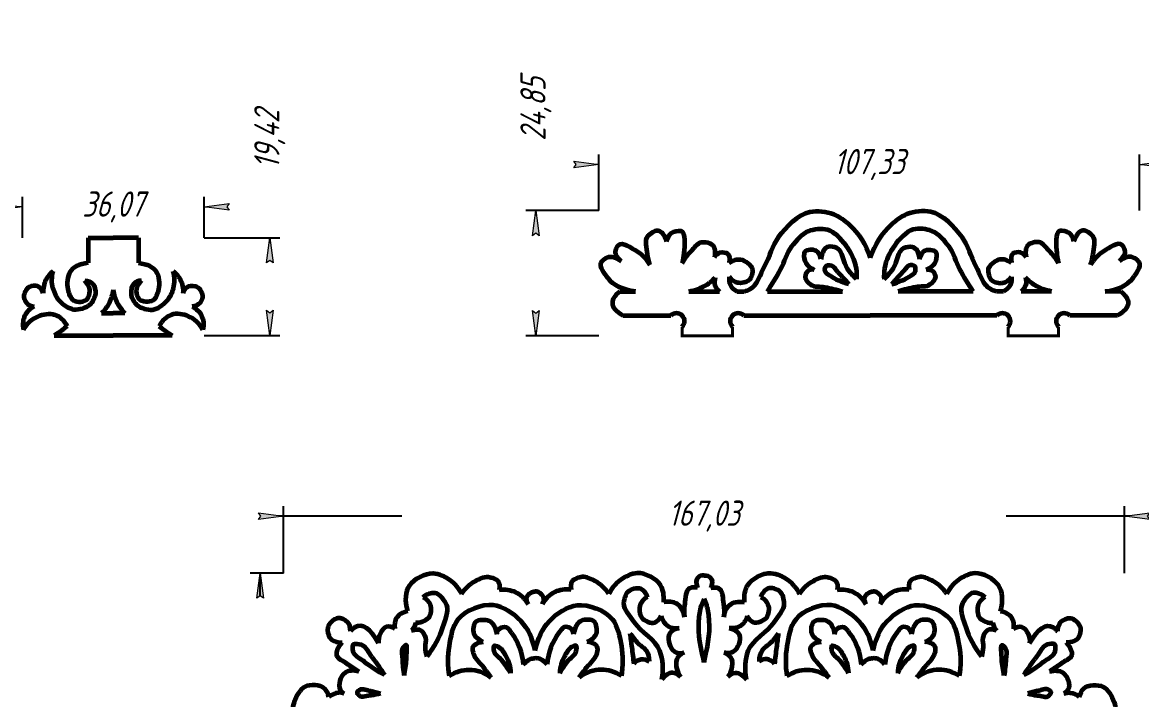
# Model space of a CAD drawing. Header units: millimetres. Extents: x -446 to 69, y -171 to 180.
# Drawn here: x -153.7 to 68.6, y 32.3 to 166.8 of the extents above; entities that cross this region are included whole.
import ezdxf

# ---------------------------------------------------------------- set-up
doc = ezdxf.new("R2010")
doc.units = ezdxf.units.MM
for name, pattern in [('K5LT32775', [0]), ('K5LT32776', [0]), ('K5LT_THIN', [0])]:
    doc.linetypes.add(name, pattern=pattern)
doc.styles.add('KDIMTEXTSTYLE', font='GOST_AU.SHX', dxfattribs={"width": 0.96, "oblique": 15, "height": 5})
doc.dimstyles.new('KDIMSTYLE (1.00)', dxfattribs={"dimtxt": 5, "dimasz": 1, "dimexe": 2, "dimexo": 0, "dimgap": 1, "dimtad": 1, "dimtxsty": 'KDIMTEXTSTYLE', "dimsah": 1, "dimcen": 0, "dimdle": 1, "dimadec": 0, "dimazin": 0, "dimtfac": 0.667, "dimtmove": 0, "dimatfit": 3, "dimfxl": 1, "dimtvp": 1, "dimtolj": 1, "dimtzin": 0, "dimarcsym": 0})

# ---------------------------------------------------------------- blocks, each defined once
blk = doc.blocks.new('KDIMARROW_01')
blk.add_hatch(color=0).paths.add_polyline_path([(0, 0), (-5, 0.66), (-4.5, 0), (-5, -0.66)])
at = {"color": 0, "linetype": 'K5LT_THIN', "lineweight": 18}
for p, q in [((-4.5, 0), (-5, 0.66)), ((-5, 0.66), (0, 0)), ((0, 0), (-5, -0.66)), ((-5, -0.66), (-4.5, 0)), ((0, 0), (-1, 0))]:
    blk.add_line(p, q, dxfattribs=at)

msp = doc.modelspace()

# ---------------------------------------------------------------- linework, layer by layer
at = {"color": 30, "linetype": 'K5LT32776', "lineweight": 60, "true_color": 0xff8000}
for p, q in [((-140.669, 124.007), (-135.669, 124.007)), ((-140.669, 124.007), (-140.669, 119.007)), ((-130.669, 124.007), (-135.669, 124.007)), ((-130.669, 124.007), (-130.669, 119.007)), ((-35.043, 113.348), (-31.958, 113.348)), ((-21.331, 113.348), (-15.278, 113.348)), ((-11.762, 113.348), (-10.384, 113.348)), ((-5.738, 113.348), (9.135, 113.348)), ((35.102, 113.348), (20.228, 113.348)), ((41.125, 113.348), (39.747, 113.348)), ((50.694, 113.348), (44.642, 113.348)), ((64.406, 113.348), (61.321, 113.348)), ((-137.971, 109.006), (-135.669, 109.006)), ((-133.367, 109.006), (-135.669, 109.006)), ((-34.377, 108.541), (-24.929, 108.541)), ((-10.439, 108.541), (14.682, 108.541)), ((39.803, 108.541), (14.682, 108.541)), ((63.741, 108.541), (54.293, 108.541)), ((-147.383, 104.589), (-135.669, 104.589)), ((-123.955, 104.589), (-135.669, 104.589))]:
    msp.add_line(p, q, dxfattribs=at)
at = {"color": 30, "linetype": 'K5LT32776', "true_color": 0xff8000, "const_width": 0.6}
for points in [[(-22.684, 106.296), (-22.684, 104.541), (-12.684, 104.541), (-12.684, 106.296)], [(52.048, 106.296), (52.048, 104.541), (42.048, 104.541), (42.048, 106.296)]]:
    msp.add_lwpolyline(points, dxfattribs=at)
at = {"color": 30, "linetype": 'K5LT32775', "lineweight": 60, "true_color": 0xff8000}
for centre, start, end in [((-23.807, 107.419), 315, 135), ((-11.562, 107.419), 45, 225), ((40.925, 107.419), 315, 135), ((53.17, 107.419), 45, 225)]:
    msp.add_arc(centre, 1.588, start, end, dxfattribs=at)
at = {"color": 30, "linetype": 'K5LT32776', "lineweight": 60, "true_color": 0xff8000}
for points, knots in [([(-10.384, 113.348), (-9.967, 113.447), (-9.555, 113.605), (-9.223, 113.754), (-7.679, 114.444), (-7.176, 116.801), (-6.284, 118.397), (-5.255, 120.237), (-4.782, 122.462), (-3.545, 124.109), (-1.981, 126.19), (0.258, 128.653), (2.702, 129.119), (4.145, 129.394), (5.99, 129.242), (7.412, 128.685), (8.554, 128.238), (9.626, 127.377), (10.551, 126.547), (12.43, 124.861), (13.8, 122.698), (14.682, 120.033)], [0, 0, 0, 0, 1, 1, 1, 2, 2, 2, 3, 3, 3, 4, 4, 4, 5, 5, 5, 6, 6, 6, 7, 7, 7, 7]), ([(39.747, 113.348), (39.33, 113.447), (38.919, 113.605), (38.587, 113.754), (37.042, 114.444), (36.54, 116.801), (35.647, 118.397), (34.618, 120.237), (34.145, 122.462), (32.908, 124.109), (31.344, 126.19), (29.106, 128.653), (26.662, 129.119), (25.218, 129.394), (23.374, 129.242), (21.952, 128.685), (20.81, 128.238), (19.737, 127.377), (18.812, 126.547), (16.934, 124.861), (15.564, 122.698), (14.682, 120.033)], [0, 0, 0, 0, 1, 1, 1, 2, 2, 2, 3, 3, 3, 4, 4, 4, 5, 5, 5, 6, 6, 6, 7, 7, 7, 7]), ([(-29.071, 118.59), (-29.299, 119.29), (-29.462, 120.003), (-29.559, 120.727), (-29.716, 121.899), (-30.162, 123.509), (-29.511, 124.334), (-29.103, 124.851), (-28.114, 125.495), (-27.539, 125.44), (-26.816, 125.371), (-26.223, 124.634), (-25.759, 123.228)], [0, 0, 0, 0, 1, 1, 1, 2, 2, 2, 3, 3, 3, 4, 4, 4, 4]), ([(-25.759, 123.228), (-25.601, 124.032), (-25.276, 124.61), (-24.784, 124.959), (-24.325, 125.286), (-23.422, 125.433), (-22.969, 125.344), (-21.878, 125.13), (-22.236, 122.364), (-22.344, 120.919), (-22.393, 120.26), (-22.509, 119.607), (-22.69, 118.96)], [0, 0, 0, 0, 1, 1, 1, 2, 2, 2, 3, 3, 3, 4, 4, 4, 4]), ([(-5.738, 113.348), (-4.8, 114.76), (-3.929, 116.209), (-3.124, 117.694), (-2.311, 119.195), (-1.91, 120.976), (-0.888, 122.308), (-0.001, 123.465), (1.095, 124.786), (2.398, 125.314), (3.505, 125.762), (5.044, 125.938), (6.166, 125.635), (7.6, 125.248), (8.872, 123.727), (9.814, 122.468), (10.79, 121.163), (11.611, 119.523), (11.858, 117.899), (11.963, 117.209), (11.99, 116.501), (11.938, 115.774)], [0, 0, 0, 0, 1, 1, 1, 2, 2, 2, 3, 3, 3, 4, 4, 4, 5, 5, 5, 6, 6, 6, 7, 7, 7, 7]), ([(35.102, 113.348), (34.164, 114.76), (33.293, 116.209), (32.488, 117.694), (31.674, 119.195), (31.273, 120.976), (30.252, 122.308), (29.365, 123.465), (28.268, 124.786), (26.965, 125.314), (25.859, 125.762), (24.32, 125.938), (23.197, 125.635), (21.763, 125.248), (20.491, 123.727), (19.55, 122.468), (18.574, 121.163), (17.753, 119.523), (17.505, 117.899), (17.4, 117.209), (17.374, 116.501), (17.425, 115.774)], [0, 0, 0, 0, 1, 1, 1, 2, 2, 2, 3, 3, 3, 4, 4, 4, 5, 5, 5, 6, 6, 6, 7, 7, 7, 7]), ([(55.123, 123.228), (54.965, 124.032), (54.64, 124.61), (54.148, 124.959), (53.688, 125.286), (52.786, 125.433), (52.333, 125.344), (51.242, 125.13), (51.599, 122.364), (51.708, 120.919), (51.757, 120.26), (51.872, 119.607), (52.053, 118.96)], [0, 0, 0, 0, 1, 1, 1, 2, 2, 2, 3, 3, 3, 4, 4, 4, 4]), ([(58.434, 118.59), (58.663, 119.29), (58.826, 120.003), (58.923, 120.727), (59.079, 121.899), (59.525, 123.509), (58.874, 124.334), (58.466, 124.851), (57.478, 125.495), (56.902, 125.44), (56.18, 125.371), (55.587, 124.634), (55.123, 123.228)], [0, 0, 0, 0, 1, 1, 1, 2, 2, 2, 3, 3, 3, 4, 4, 4, 4]), ([(-34.786, 119.343), (-35.679, 120.19), (-36.037, 120.815), (-35.883, 121.536), (-35.812, 121.868), (-35.561, 122.297), (-35.34, 122.525), (-34.584, 123.309), (-32.723, 121.94), (-31.669, 121.305), (-30.615, 120.671), (-29.771, 119.715), (-29.071, 118.59)], [0, 0, 0, 0, 1, 1, 1, 2, 2, 2, 3, 3, 3, 4, 4, 4, 4]), ([(-22.69, 118.96), (-22.177, 119.828), (-21.577, 120.624), (-20.89, 121.347), (-20.277, 121.992), (-19.628, 122.964), (-18.846, 123.111), (-18.172, 123.237), (-17.033, 122.988), (-16.601, 122.51), (-16.15, 122.01), (-16.043, 121.209), (-16.28, 120.105)], [0, 0, 0, 0, 1, 1, 1, 2, 2, 2, 3, 3, 3, 4, 4, 4, 4]), ([(11.938, 115.774), (11.28, 116.417), (10.686, 117.104), (10.156, 117.834), (9.25, 119.083), (9.318, 121.426), (7.999, 121.963), (7.527, 122.156), (6.803, 122.34), (6.352, 122.219), (5.567, 122.008), (5.08, 121.173), (4.89, 119.713)], [0, 0, 0, 0, 1, 1, 1, 2, 2, 2, 3, 3, 3, 4, 4, 4, 4]), ([(17.425, 115.774), (18.083, 116.417), (18.677, 117.104), (19.207, 117.834), (20.114, 119.083), (20.045, 121.426), (21.365, 121.963), (21.837, 122.156), (22.561, 122.34), (23.012, 122.219), (23.796, 122.008), (24.283, 121.173), (24.473, 119.713)], [0, 0, 0, 0, 1, 1, 1, 2, 2, 2, 3, 3, 3, 4, 4, 4, 4]), ([(52.053, 118.96), (51.54, 119.828), (50.94, 120.624), (50.253, 121.347), (49.641, 121.992), (48.992, 122.964), (48.209, 123.111), (47.536, 123.237), (46.397, 122.988), (45.964, 122.51), (45.513, 122.01), (45.406, 121.209), (45.644, 120.105)], [0, 0, 0, 0, 1, 1, 1, 2, 2, 2, 3, 3, 3, 4, 4, 4, 4]), ([(64.149, 119.343), (65.042, 120.19), (65.4, 120.815), (65.246, 121.536), (65.175, 121.868), (64.924, 122.297), (64.704, 122.525), (63.948, 123.309), (62.087, 121.94), (61.033, 121.305), (59.979, 120.671), (59.134, 119.715), (58.434, 118.59)], [0, 0, 0, 0, 1, 1, 1, 2, 2, 2, 3, 3, 3, 4, 4, 4, 4]), ([(-31.958, 113.348), (-34.444, 113.597), (-36.272, 114.48), (-37.441, 115.995), (-38.081, 116.825), (-39.199, 118.246), (-38.769, 119.054), (-38.557, 119.452), (-37.96, 119.928), (-37.499, 120.093), (-36.707, 120.376), (-35.803, 120.126), (-34.786, 119.343)], [0, 0, 0, 0, 1, 1, 1, 2, 2, 2, 3, 3, 3, 4, 4, 4, 4]), ([(-16.28, 120.105), (-15.96, 120.622), (-15.586, 120.942), (-15.158, 121.067), (-14.699, 121.2), (-13.904, 121.083), (-13.595, 120.786), (-13.248, 120.453), (-13.168, 119.865), (-13.354, 119.022)], [0, 0, 0, 0, 1, 1, 1, 2, 2, 2, 3, 3, 3, 3]), ([(4.89, 119.713), (4.729, 120.546), (4.419, 121.102), (3.963, 121.383), (3.412, 121.722), (1.997, 121.655), (1.666, 121.198), (1.406, 120.839), (1.503, 119.913), (1.689, 119.389), (1.954, 118.642), (2.581, 118.054), (3.568, 117.626)], [0, 0, 0, 0, 1, 1, 1, 2, 2, 2, 3, 3, 3, 4, 4, 4, 4]), ([(24.473, 119.713), (24.635, 120.546), (24.944, 121.102), (25.401, 121.383), (25.952, 121.722), (27.366, 121.655), (27.697, 121.198), (27.957, 120.839), (27.86, 119.913), (27.674, 119.389), (27.409, 118.642), (26.783, 118.054), (25.795, 117.626)], [0, 0, 0, 0, 1, 1, 1, 2, 2, 2, 3, 3, 3, 4, 4, 4, 4]), ([(45.644, 120.105), (45.323, 120.622), (44.949, 120.942), (44.521, 121.067), (44.062, 121.2), (43.267, 121.083), (42.958, 120.786), (42.612, 120.453), (42.532, 119.865), (42.718, 119.022)], [0, 0, 0, 0, 1, 1, 1, 2, 2, 2, 3, 3, 3, 3]), ([(61.321, 113.348), (63.808, 113.597), (65.636, 114.48), (66.805, 115.995), (67.445, 116.825), (68.563, 118.246), (68.132, 119.054), (67.92, 119.452), (67.324, 119.928), (66.862, 120.093), (66.071, 120.376), (65.166, 120.126), (64.149, 119.343)], [0, 0, 0, 0, 1, 1, 1, 2, 2, 2, 3, 3, 3, 4, 4, 4, 4]), ([(-140.669, 119.007), (-142.409, 118.797), (-143.599, 118.199), (-144.239, 117.213), (-144.792, 116.361), (-144.903, 114.865), (-144.667, 113.789), (-144.494, 112.992), (-144.132, 111.856), (-143.526, 111.506), (-142.879, 111.132), (-141.327, 111.216), (-140.815, 111.791), (-140.506, 112.139), (-140.319, 112.848), (-140.316, 113.361), (-140.312, 114.096), (-140.645, 114.809), (-141.315, 115.501)], [0, 0, 0, 0, 1, 1, 1, 2, 2, 2, 3, 3, 3, 4, 4, 4, 5, 5, 5, 6, 6, 6, 6]), ([(-130.669, 119.007), (-128.929, 118.797), (-127.739, 118.199), (-127.099, 117.213), (-126.546, 116.361), (-126.436, 114.865), (-126.671, 113.789), (-126.844, 112.992), (-127.206, 111.856), (-127.812, 111.506), (-128.459, 111.132), (-130.011, 111.216), (-130.523, 111.791), (-130.832, 112.139), (-131.019, 112.848), (-131.022, 113.361), (-131.026, 114.096), (-130.693, 114.809), (-130.023, 115.501)], [0, 0, 0, 0, 1, 1, 1, 2, 2, 2, 3, 3, 3, 4, 4, 4, 5, 5, 5, 6, 6, 6, 6]), ([(-13.354, 119.022), (-12.526, 119.552), (-11.764, 119.766), (-11.069, 119.664), (-10.186, 119.534), (-8.913, 118.566), (-8.745, 117.74), (-8.619, 117.122), (-8.917, 116.025), (-9.386, 115.575), (-9.873, 115.108), (-10.973, 114.898), (-11.671, 115.054), (-12.28, 115.19), (-12.841, 115.578), (-13.354, 116.216)], [0, 0, 0, 0, 1, 1, 1, 2, 2, 2, 3, 3, 3, 4, 4, 4, 5, 5, 5, 5]), ([(10.388, 114.796), (9.603, 115.726), (8.791, 116.63), (7.952, 117.51), (7.632, 117.846), (7.374, 118.397), (6.978, 118.507), (6.637, 118.602), (5.987, 118.531), (5.795, 118.298), (5.598, 118.06), (5.648, 117.385), (5.842, 117.069), (5.988, 116.83), (6.33, 116.687), (6.584, 116.512), (7.725, 115.725), (8.993, 115.153), (10.388, 114.796)], [0, 0, 0, 0, 1, 1, 1, 2, 2, 2, 3, 3, 3, 4, 4, 4, 5, 5, 5, 6, 6, 6, 6]), ([(18.975, 114.796), (19.76, 115.726), (20.572, 116.63), (21.411, 117.51), (21.732, 117.846), (21.989, 118.397), (22.385, 118.507), (22.727, 118.602), (23.376, 118.531), (23.568, 118.298), (23.765, 118.06), (23.716, 117.385), (23.522, 117.069), (23.376, 116.83), (23.033, 116.687), (22.78, 116.512), (21.639, 115.725), (20.37, 115.153), (18.975, 114.796)], [0, 0, 0, 0, 1, 1, 1, 2, 2, 2, 3, 3, 3, 4, 4, 4, 5, 5, 5, 6, 6, 6, 6]), ([(42.718, 119.022), (41.889, 119.552), (41.128, 119.766), (40.433, 119.664), (39.55, 119.534), (38.276, 118.566), (38.108, 117.74), (37.982, 117.122), (38.281, 116.025), (38.749, 115.575), (39.236, 115.108), (40.336, 114.898), (41.034, 115.054), (41.644, 115.19), (42.205, 115.578), (42.718, 116.216)], [0, 0, 0, 0, 1, 1, 1, 2, 2, 2, 3, 3, 3, 4, 4, 4, 5, 5, 5, 5]), ([(-147.589, 117.386), (-148.223, 116.866), (-148.704, 116.275), (-149.034, 115.611), (-149.417, 114.841), (-149.596, 113.974), (-149.571, 113.01)], [0, 0, 0, 0, 1, 1, 1, 2, 2, 2, 2]), ([(-141.315, 115.501), (-140.622, 115.44), (-140.099, 115.229), (-139.746, 114.868), (-139.317, 114.429), (-139.165, 113.524), (-139.209, 112.886), (-139.262, 112.124), (-139.777, 111.221), (-140.324, 110.698), (-141.056, 109.998), (-142.47, 109.592), (-143.461, 109.708), (-144.483, 109.826), (-145.632, 110.664), (-146.351, 111.483), (-146.942, 112.155), (-147.4, 113.087), (-147.631, 113.96), (-147.914, 115.031), (-147.9, 116.174), (-147.589, 117.386)], [0, 0, 0, 0, 1, 1, 1, 2, 2, 2, 3, 3, 3, 4, 4, 4, 5, 5, 5, 6, 6, 6, 7, 7, 7, 7]), ([(-130.023, 115.501), (-130.716, 115.44), (-131.239, 115.229), (-131.592, 114.868), (-132.021, 114.429), (-132.173, 113.524), (-132.129, 112.886), (-132.076, 112.124), (-131.561, 111.221), (-131.014, 110.698), (-130.282, 109.998), (-128.868, 109.592), (-127.877, 109.708), (-126.855, 109.826), (-125.707, 110.664), (-124.987, 111.483), (-124.396, 112.155), (-123.938, 113.087), (-123.707, 113.96), (-123.425, 115.031), (-123.438, 116.174), (-123.749, 117.386)], [0, 0, 0, 0, 1, 1, 1, 2, 2, 2, 3, 3, 3, 4, 4, 4, 5, 5, 5, 6, 6, 6, 7, 7, 7, 7]), ([(-123.749, 117.386), (-123.116, 116.866), (-122.634, 116.275), (-122.304, 115.611), (-121.921, 114.841), (-121.742, 113.974), (-121.767, 113.01)], [0, 0, 0, 0, 1, 1, 1, 2, 2, 2, 2]), ([(-21.331, 113.348), (-20.088, 113.545), (-18.965, 113.953), (-17.964, 114.573), (-17.295, 114.987), (-16.681, 115.494), (-16.12, 116.096)], [0, 0, 0, 0, 1, 1, 1, 2, 2, 2, 2]), ([(-16.12, 116.096), (-16.3, 115.522), (-16.314, 115.001), (-16.16, 114.533), (-16.015, 114.091), (-15.721, 113.695), (-15.278, 113.348)], [0, 0, 0, 0, 1, 1, 1, 2, 2, 2, 2]), ([(-13.354, 116.216), (-13.419, 115.594), (-13.334, 115.051), (-13.098, 114.589), (-12.837, 114.077), (-12.271, 113.55), (-11.762, 113.348)], [0, 0, 0, 0, 1, 1, 1, 2, 2, 2, 2]), ([(3.568, 117.626), (3.037, 117.708), (2.62, 117.639), (2.316, 117.417), (2, 117.187), (1.746, 116.613), (1.736, 116.234), (1.721, 115.684), (2.375, 115.033), (2.849, 114.68), (3.556, 114.153), (4.726, 114.382), (5.656, 114.193), (6.825, 113.954), (7.985, 113.672), (9.135, 113.348)], [0, 0, 0, 0, 1, 1, 1, 2, 2, 2, 3, 3, 3, 4, 4, 4, 5, 5, 5, 5]), ([(25.795, 117.626), (26.326, 117.708), (26.744, 117.639), (27.048, 117.417), (27.363, 117.187), (27.618, 116.613), (27.628, 116.234), (27.642, 115.684), (26.989, 115.033), (26.514, 114.68), (25.808, 114.153), (24.637, 114.382), (23.708, 114.193), (22.539, 113.954), (21.379, 113.672), (20.228, 113.348)], [0, 0, 0, 0, 1, 1, 1, 2, 2, 2, 3, 3, 3, 4, 4, 4, 5, 5, 5, 5]), ([(42.718, 116.216), (42.783, 115.594), (42.697, 115.051), (42.461, 114.589), (42.2, 114.077), (41.635, 113.55), (41.125, 113.348)], [0, 0, 0, 0, 1, 1, 1, 2, 2, 2, 2]), ([(45.483, 116.096), (45.664, 115.522), (45.677, 115.001), (45.524, 114.533), (45.379, 114.091), (45.085, 113.695), (44.642, 113.348)], [0, 0, 0, 0, 1, 1, 1, 2, 2, 2, 2]), ([(50.694, 113.348), (49.451, 113.545), (48.329, 113.953), (47.327, 114.573), (46.659, 114.987), (46.044, 115.494), (45.483, 116.096)], [0, 0, 0, 0, 1, 1, 1, 2, 2, 2, 2]), ([(-149.571, 113.01), (-149.831, 113.724), (-150.203, 114.179), (-150.686, 114.372), (-151.128, 114.55), (-151.873, 114.467), (-152.296, 114.249), (-152.9, 113.936), (-153.47, 112.901), (-153.41, 112.226), (-153.367, 111.745), (-153.03, 111.09), (-152.626, 110.781), (-152.295, 110.528), (-151.868, 110.39), (-151.346, 110.368)], [0, 0, 0, 0, 1, 1, 1, 2, 2, 2, 3, 3, 3, 4, 4, 4, 5, 5, 5, 5]), ([(-135.669, 113.629), (-135.807, 112.659), (-136.092, 111.764), (-136.526, 110.946), (-136.898, 110.243), (-137.38, 109.596), (-137.971, 109.006)], [0, 0, 0, 0, 1, 1, 1, 2, 2, 2, 2]), ([(-135.669, 113.629), (-135.532, 112.659), (-135.246, 111.764), (-134.812, 110.946), (-134.44, 110.243), (-133.958, 109.596), (-133.367, 109.006)], [0, 0, 0, 0, 1, 1, 1, 2, 2, 2, 2]), ([(-121.767, 113.01), (-121.507, 113.724), (-121.135, 114.179), (-120.653, 114.372), (-120.21, 114.55), (-119.465, 114.467), (-119.043, 114.249), (-118.438, 113.936), (-117.868, 112.901), (-117.928, 112.226), (-117.971, 111.745), (-118.308, 111.09), (-118.712, 110.781), (-119.043, 110.528), (-119.47, 110.39), (-119.992, 110.368)], [0, 0, 0, 0, 1, 1, 1, 2, 2, 2, 3, 3, 3, 4, 4, 4, 5, 5, 5, 5]), ([(-35.043, 113.348), (-36.026, 112.555), (-36.521, 111.794), (-36.527, 111.065), (-36.535, 110.177), (-35.818, 109.336), (-34.377, 108.541)], [0, 0, 0, 0, 1, 1, 1, 2, 2, 2, 2]), ([(64.406, 113.348), (65.39, 112.555), (65.885, 111.794), (65.891, 111.065), (65.898, 110.177), (65.182, 109.336), (63.741, 108.541)], [0, 0, 0, 0, 1, 1, 1, 2, 2, 2, 2]), ([(-151.346, 110.368), (-152.218, 109.884), (-152.837, 109.279), (-153.204, 108.552), (-153.607, 107.75), (-153.704, 106.801), (-153.493, 105.703)], [0, 0, 0, 0, 1, 1, 1, 2, 2, 2, 2]), ([(-153.493, 105.703), (-152.73, 107.008), (-151.78, 107.903), (-150.644, 108.386), (-149.657, 108.807), (-148.24, 109.047), (-147.259, 108.717), (-146.29, 108.39), (-145.464, 107.633), (-144.782, 106.446)], [0, 0, 0, 0, 1, 1, 1, 2, 2, 2, 3, 3, 3, 3]), ([(-117.845, 105.703), (-118.608, 107.008), (-119.558, 107.903), (-120.694, 108.386), (-121.681, 108.807), (-123.098, 109.047), (-124.079, 108.717), (-125.048, 108.39), (-125.874, 107.633), (-126.556, 106.446)], [0, 0, 0, 0, 1, 1, 1, 2, 2, 2, 3, 3, 3, 3]), ([(-119.992, 110.368), (-119.12, 109.884), (-118.501, 109.279), (-118.134, 108.552), (-117.731, 107.75), (-117.634, 106.801), (-117.845, 105.703)], [0, 0, 0, 0, 1, 1, 1, 2, 2, 2, 2]), ([(-144.782, 106.446), (-145.147, 106.15), (-145.519, 105.864), (-145.899, 105.588), (-146.382, 105.238), (-146.876, 104.905), (-147.383, 104.589)], [0, 0, 0, 0, 1, 1, 1, 2, 2, 2, 2]), ([(-126.556, 106.446), (-126.191, 106.15), (-125.819, 105.864), (-125.439, 105.588), (-124.956, 105.238), (-124.462, 104.905), (-123.955, 104.589)], [0, 0, 0, 0, 1, 1, 1, 2, 2, 2, 2]), ([(-77.172, 49.852), (-77.765, 52.006), (-77.633, 53.713), (-76.775, 54.972), (-75.931, 56.211), (-73.722, 57.449), (-72.137, 57.391), (-71.026, 57.35), (-69.697, 56.703), (-68.746, 55.994), (-67.832, 55.313), (-67.084, 54.407), (-66.502, 53.276)], [0, 0, 0, 0, 1, 1, 1, 2, 2, 2, 3, 3, 3, 4, 4, 4, 4]), ([(-66.502, 53.276), (-65.748, 54.396), (-64.834, 55.244), (-63.762, 55.821), (-62.995, 56.232), (-62.046, 56.714), (-61.219, 56.639), (-60.515, 56.575), (-59.472, 56.266), (-59.151, 55.691), (-58.926, 55.287), (-58.883, 54.756), (-59.022, 54.097)], [0, 0, 0, 0, 1, 1, 1, 2, 2, 2, 3, 3, 3, 4, 4, 4, 4]), ([(-37.231, 53.276), (-37.985, 54.396), (-38.898, 55.244), (-39.971, 55.821), (-40.737, 56.232), (-41.686, 56.714), (-42.513, 56.639), (-43.218, 56.575), (-44.261, 56.266), (-44.581, 55.691), (-44.807, 55.287), (-44.85, 54.756), (-44.711, 54.097)], [0, 0, 0, 0, 1, 1, 1, 2, 2, 2, 3, 3, 3, 4, 4, 4, 4]), ([(-26.346, 51.654), (-26.239, 52.99), (-26.442, 54.096), (-26.957, 54.972), (-27.756, 56.331), (-30.01, 57.449), (-31.595, 57.391), (-32.707, 57.35), (-34.036, 56.703), (-34.986, 55.994), (-35.9, 55.313), (-36.648, 54.407), (-37.231, 53.276)], [0, 0, 0, 0, 1, 1, 1, 2, 2, 2, 3, 3, 3, 4, 4, 4, 4]), ([(-18.318, 56.941), (-18.866, 56.92), (-19.271, 56.788), (-19.533, 56.546), (-19.963, 56.147), (-20.005, 55.447), (-19.657, 54.447)], [0, 0, 0, 0, 1, 1, 1, 2, 2, 2, 2]), ([(-18.318, 56.941), (-17.77, 56.92), (-17.365, 56.788), (-17.104, 56.546), (-16.674, 56.147), (-16.632, 55.447), (-16.979, 54.447)], [0, 0, 0, 0, 1, 1, 1, 2, 2, 2, 2]), ([(-10.291, 51.654), (-10.398, 52.99), (-10.194, 54.096), (-9.679, 54.972), (-8.881, 56.331), (-6.626, 57.449), (-5.041, 57.391), (-3.93, 57.35), (-2.601, 56.703), (-1.65, 55.994), (-0.736, 55.313), (0.012, 54.407), (0.594, 53.276)], [0, 0, 0, 0, 1, 1, 1, 2, 2, 2, 3, 3, 3, 4, 4, 4, 4]), ([(0.594, 53.276), (1.348, 54.396), (2.262, 55.244), (3.334, 55.821), (4.101, 56.232), (5.05, 56.714), (5.877, 56.639), (6.581, 56.575), (7.624, 56.266), (7.945, 55.691), (8.17, 55.287), (8.213, 54.756), (8.074, 54.097)], [0, 0, 0, 0, 1, 1, 1, 2, 2, 2, 3, 3, 3, 4, 4, 4, 4]), ([(29.865, 53.276), (29.111, 54.396), (28.198, 55.244), (27.125, 55.821), (26.359, 56.232), (25.41, 56.714), (24.583, 56.639), (23.879, 56.575), (22.835, 56.266), (22.515, 55.691), (22.289, 55.287), (22.246, 54.756), (22.385, 54.097)], [0, 0, 0, 0, 1, 1, 1, 2, 2, 2, 3, 3, 3, 4, 4, 4, 4]), ([(40.536, 49.852), (41.129, 52.006), (40.996, 53.713), (40.139, 54.972), (39.295, 56.211), (37.086, 57.449), (35.501, 57.391), (34.39, 57.35), (33.06, 56.703), (32.11, 55.994), (31.196, 55.313), (30.448, 54.407), (29.865, 53.276)], [0, 0, 0, 0, 1, 1, 1, 2, 2, 2, 3, 3, 3, 4, 4, 4, 4]), ([(-74.139, 52.654), (-73.264, 53.309), (-72.481, 53.587), (-71.789, 53.488), (-70.854, 53.356), (-69.837, 51.976), (-69.485, 51.035), (-69.021, 49.794), (-69.825, 48.06), (-70.263, 46.666), (-70.914, 44.593), (-71.962, 42.658), (-73.404, 40.861)], [0, 0, 0, 0, 1, 1, 1, 2, 2, 2, 3, 3, 3, 4, 4, 4, 4]), ([(-59.022, 54.097), (-57.784, 54.238), (-56.692, 54.08), (-55.747, 53.623), (-54.773, 53.151), (-53.954, 52.361), (-53.291, 51.253)], [0, 0, 0, 0, 1, 1, 1, 2, 2, 2, 2]), ([(-53.291, 51.253), (-53.572, 51.772), (-53.646, 52.228), (-53.512, 52.624), (-53.398, 52.959), (-53.05, 53.308), (-52.722, 53.496), (-52.474, 53.639), (-52.189, 53.722), (-51.866, 53.746)], [0, 0, 0, 0, 1, 1, 1, 2, 2, 2, 3, 3, 3, 3]), ([(-50.441, 51.253), (-50.16, 51.772), (-50.087, 52.228), (-50.221, 52.624), (-50.335, 52.959), (-50.683, 53.308), (-51.01, 53.496), (-51.259, 53.639), (-51.544, 53.722), (-51.866, 53.746)], [0, 0, 0, 0, 1, 1, 1, 2, 2, 2, 3, 3, 3, 3]), ([(-44.711, 54.097), (-45.949, 54.238), (-47.04, 54.08), (-47.985, 53.623), (-48.96, 53.151), (-49.779, 52.361), (-50.441, 51.253)], [0, 0, 0, 0, 1, 1, 1, 2, 2, 2, 2]), ([(-26.731, 36.25), (-26.359, 38.359), (-26.479, 40.261), (-27.092, 41.956), (-27.915, 44.233), (-30.836, 45.537), (-32.227, 47.665), (-32.995, 48.841), (-34.294, 50.103), (-34.238, 51.4), (-34.204, 52.167), (-33.928, 53.27), (-33.376, 53.756), (-32.831, 54.235), (-31.62, 54.57), (-30.965, 54.317), (-30.395, 54.096), (-29.938, 53.542), (-29.594, 52.654)], [0, 0, 0, 0, 1, 1, 1, 2, 2, 2, 3, 3, 3, 4, 4, 4, 5, 5, 5, 6, 6, 6, 6]), ([(-19.657, 54.447), (-20.234, 54.6), (-20.762, 54.579), (-21.153, 54.426), (-22.016, 54.09), (-22.007, 52.364), (-22.173, 51.288), (-22.305, 50.428), (-22.325, 49.548), (-22.234, 48.65)], [0, 0, 0, 0, 1, 1, 1, 2, 2, 2, 3, 3, 3, 3]), ([(-16.979, 54.447), (-16.402, 54.6), (-15.874, 54.579), (-15.483, 54.426), (-14.62, 54.09), (-14.629, 52.364), (-14.464, 51.288), (-14.332, 50.428), (-14.311, 49.548), (-14.403, 48.65)], [0, 0, 0, 0, 1, 1, 1, 2, 2, 2, 3, 3, 3, 3]), ([(-9.906, 36.25), (-10.278, 38.359), (-10.157, 40.261), (-9.544, 41.956), (-8.721, 44.233), (-5.8, 45.537), (-4.41, 47.665), (-3.642, 48.841), (-2.343, 50.103), (-2.399, 51.4), (-2.432, 52.167), (-2.708, 53.27), (-3.261, 53.756), (-3.806, 54.235), (-5.016, 54.57), (-5.671, 54.317), (-6.241, 54.096), (-6.698, 53.542), (-7.043, 52.654)], [0, 0, 0, 0, 1, 1, 1, 2, 2, 2, 3, 3, 3, 4, 4, 4, 5, 5, 5, 6, 6, 6, 6]), ([(8.074, 54.097), (9.312, 54.238), (10.404, 54.08), (11.349, 53.623), (12.323, 53.151), (13.142, 52.361), (13.805, 51.253)], [0, 0, 0, 0, 1, 1, 1, 2, 2, 2, 2]), ([(13.805, 51.253), (13.524, 51.772), (13.45, 52.228), (13.584, 52.624), (13.698, 52.959), (14.046, 53.308), (14.374, 53.496), (14.622, 53.639), (14.907, 53.722), (15.23, 53.746)], [0, 0, 0, 0, 1, 1, 1, 2, 2, 2, 3, 3, 3, 3]), ([(16.655, 51.253), (16.936, 51.772), (17.009, 52.228), (16.875, 52.624), (16.761, 52.959), (16.413, 53.308), (16.086, 53.496), (15.837, 53.639), (15.552, 53.722), (15.23, 53.746)], [0, 0, 0, 0, 1, 1, 1, 2, 2, 2, 3, 3, 3, 3]), ([(22.385, 54.097), (21.147, 54.238), (20.056, 54.08), (19.111, 53.623), (18.136, 53.151), (17.317, 52.361), (16.655, 51.253)], [0, 0, 0, 0, 1, 1, 1, 2, 2, 2, 2]), ([(37.502, 52.654), (36.628, 53.309), (35.844, 53.587), (35.152, 53.488), (34.218, 53.356), (33.2, 51.976), (32.848, 51.035), (32.384, 49.794), (33.188, 48.06), (33.626, 46.666), (34.278, 44.593), (35.325, 42.658), (36.768, 40.861)], [0, 0, 0, 0, 1, 1, 1, 2, 2, 2, 3, 3, 3, 4, 4, 4, 4]), ([(-74.139, 52.654), (-73.432, 52.234), (-72.965, 51.735), (-72.736, 51.157), (-72.442, 50.415), (-72.581, 49.133), (-73.035, 48.539), (-73.511, 47.917), (-74.902, 47.313), (-75.628, 47.591)], [0, 0, 0, 0, 1, 1, 1, 2, 2, 2, 3, 3, 3, 3]), ([(-51.866, 42), (-52.328, 44.396), (-53.265, 46.351), (-54.679, 47.865), (-56.06, 49.343), (-58.291, 50.823), (-60.185, 51.037), (-62.445, 51.291), (-65.762, 49.976), (-67.216, 48.194), (-68.292, 46.876), (-68.68, 44.69), (-68.982, 42.868), (-69.298, 40.954), (-69.298, 38.989), (-68.982, 36.973)], [0, 0, 0, 0, 1, 1, 1, 2, 2, 2, 3, 3, 3, 4, 4, 4, 5, 5, 5, 5]), ([(-51.866, 42), (-51.405, 44.396), (-50.467, 46.351), (-49.054, 47.865), (-47.673, 49.343), (-45.442, 50.823), (-43.548, 51.037), (-41.287, 51.291), (-37.97, 49.976), (-36.516, 48.194), (-35.441, 46.876), (-35.052, 44.69), (-34.751, 42.868), (-34.434, 40.954), (-34.434, 38.989), (-34.751, 36.973)], [0, 0, 0, 0, 1, 1, 1, 2, 2, 2, 3, 3, 3, 4, 4, 4, 5, 5, 5, 5]), ([(-29.594, 52.654), (-30.3, 52.234), (-30.768, 51.735), (-30.997, 51.157), (-31.291, 50.415), (-31.152, 49.133), (-30.698, 48.539), (-30.222, 47.917), (-28.831, 47.313), (-28.104, 47.591), (-27.633, 47.772), (-27.22, 48.203), (-26.865, 48.883)], [0, 0, 0, 0, 1, 1, 1, 2, 2, 2, 3, 3, 3, 4, 4, 4, 4]), ([(-22.234, 48.65), (-22.388, 49.728), (-22.766, 50.522), (-23.367, 51.03), (-24.062, 51.618), (-25.055, 51.825), (-26.346, 51.654)], [0, 0, 0, 0, 1, 1, 1, 2, 2, 2, 2]), ([(-18.318, 39.644), (-18.894, 42.4), (-19.588, 45.197), (-19.342, 47.954), (-19.253, 48.953), (-19.151, 49.987), (-18.843, 50.945), (-18.699, 51.393), (-18.524, 51.832), (-18.318, 52.263)], [0, 0, 0, 0, 1, 1, 1, 2, 2, 2, 3, 3, 3, 3]), ([(-18.318, 39.644), (-17.743, 42.4), (-17.048, 45.197), (-17.295, 47.954), (-17.384, 48.953), (-17.486, 49.987), (-17.793, 50.945), (-17.937, 51.393), (-18.112, 51.832), (-18.318, 52.263)], [0, 0, 0, 0, 1, 1, 1, 2, 2, 2, 3, 3, 3, 3]), ([(-14.403, 48.65), (-14.249, 49.728), (-13.871, 50.522), (-13.269, 51.03), (-12.575, 51.618), (-11.582, 51.825), (-10.291, 51.654)], [0, 0, 0, 0, 1, 1, 1, 2, 2, 2, 2]), ([(-7.043, 52.654), (-6.336, 52.234), (-5.869, 51.735), (-5.64, 51.157), (-5.346, 50.415), (-5.485, 49.133), (-5.939, 48.539), (-6.414, 47.917), (-7.806, 47.313), (-8.532, 47.591), (-9.003, 47.772), (-9.416, 48.203), (-9.771, 48.883)], [0, 0, 0, 0, 1, 1, 1, 2, 2, 2, 3, 3, 3, 4, 4, 4, 4]), ([(15.23, 42), (14.768, 44.396), (13.831, 46.351), (12.417, 47.865), (11.036, 49.343), (8.805, 50.823), (6.911, 51.037), (4.651, 51.291), (1.334, 49.976), (-0.12, 48.194), (-1.196, 46.876), (-1.584, 44.69), (-1.886, 42.868), (-2.202, 40.954), (-2.202, 38.989), (-1.886, 36.973)], [0, 0, 0, 0, 1, 1, 1, 2, 2, 2, 3, 3, 3, 4, 4, 4, 5, 5, 5, 5]), ([(15.23, 42), (15.691, 44.396), (16.629, 46.351), (18.042, 47.865), (19.423, 49.343), (21.654, 50.823), (23.548, 51.037), (25.809, 51.291), (29.126, 49.976), (30.58, 48.194), (31.655, 46.876), (32.044, 44.69), (32.345, 42.868), (32.662, 40.954), (32.662, 38.989), (32.345, 36.973)], [0, 0, 0, 0, 1, 1, 1, 2, 2, 2, 3, 3, 3, 4, 4, 4, 5, 5, 5, 5]), ([(37.502, 52.654), (36.796, 52.234), (36.328, 51.735), (36.099, 51.157), (35.805, 50.415), (35.944, 49.133), (36.398, 48.539), (36.874, 47.917), (38.265, 47.313), (38.992, 47.591)], [0, 0, 0, 0, 1, 1, 1, 2, 2, 2, 3, 3, 3, 3]), ([(-77.172, 49.852), (-78.25, 49.619), (-78.993, 49.164), (-79.402, 48.486), (-79.738, 47.929), (-79.849, 47.223), (-79.735, 46.366)], [0, 0, 0, 0, 1, 1, 1, 2, 2, 2, 2]), ([(40.536, 49.852), (41.613, 49.619), (42.356, 49.164), (42.766, 48.486), (43.101, 47.929), (43.212, 47.223), (43.098, 46.366)], [0, 0, 0, 0, 1, 1, 1, 2, 2, 2, 2]), ([(-88.542, 45.841), (-88.543, 46.621), (-88.733, 47.229), (-89.113, 47.664), (-89.531, 48.143), (-90.471, 48.531), (-91.058, 48.472), (-91.819, 48.395), (-92.846, 47.366), (-93.033, 46.587), (-93.174, 45.995), (-93.001, 45.039), (-92.644, 44.552), (-92.191, 43.936), (-91.373, 43.626), (-90.19, 43.624)], [0, 0, 0, 0, 1, 1, 1, 2, 2, 2, 3, 3, 3, 4, 4, 4, 5, 5, 5, 5]), ([(-82.955, 43.478), (-84.621, 46.414), (-86.175, 47.47), (-87.617, 46.646), (-87.931, 46.467), (-88.239, 46.199), (-88.542, 45.841)], [0, 0, 0, 0, 1, 1, 1, 2, 2, 2, 2]), ([(-79.735, 46.366), (-80.359, 46.732), (-80.906, 46.85), (-81.376, 46.719), (-81.903, 46.574), (-82.401, 45.886), (-82.664, 45.348), (-82.929, 44.807), (-83.026, 44.183), (-82.955, 43.478)], [0, 0, 0, 0, 1, 1, 1, 2, 2, 2, 3, 3, 3, 3]), ([(-75.628, 47.591), (-75.654, 47.309), (-75.72, 47.046), (-75.828, 46.803), (-75.96, 46.504), (-76.154, 46.234), (-76.41, 45.992)], [0, 0, 0, 0, 1, 1, 1, 2, 2, 2, 2]), ([(-62.166, 43.75), (-63.172, 44.173), (-63.79, 44.731), (-64.018, 45.422), (-64.237, 46.084), (-64.059, 47.346), (-63.603, 47.777), (-63.116, 48.237), (-61.716, 48.251), (-61.057, 47.95), (-60.26, 47.587), (-59.74, 46.698), (-59.499, 45.284)], [0, 0, 0, 0, 1, 1, 1, 2, 2, 2, 3, 3, 3, 4, 4, 4, 4]), ([(-59.499, 45.284), (-59.413, 45.807), (-59.217, 46.184), (-58.913, 46.415), (-58.598, 46.655), (-57.985, 46.772), (-57.617, 46.665), (-57.189, 46.54), (-56.905, 45.918), (-56.594, 45.518), (-55.235, 43.768), (-54.446, 41.673), (-54.226, 39.234)], [0, 0, 0, 0, 1, 1, 1, 2, 2, 2, 3, 3, 3, 4, 4, 4, 4]), ([(-44.234, 45.284), (-44.32, 45.807), (-44.515, 46.184), (-44.819, 46.415), (-45.134, 46.655), (-45.748, 46.772), (-46.116, 46.665), (-46.544, 46.54), (-46.827, 45.918), (-47.138, 45.518), (-48.497, 43.768), (-49.287, 41.673), (-49.507, 39.234)], [0, 0, 0, 0, 1, 1, 1, 2, 2, 2, 3, 3, 3, 4, 4, 4, 4]), ([(-41.567, 43.75), (-40.56, 44.173), (-39.943, 44.731), (-39.714, 45.422), (-39.496, 46.084), (-39.674, 47.346), (-40.13, 47.777), (-40.617, 48.237), (-42.017, 48.251), (-42.676, 47.95), (-43.473, 47.587), (-43.993, 46.698), (-44.234, 45.284)], [0, 0, 0, 0, 1, 1, 1, 2, 2, 2, 3, 3, 3, 4, 4, 4, 4]), ([(-26.865, 48.883), (-26.626, 48.044), (-26.234, 47.42), (-25.688, 47.013), (-25.077, 46.558), (-24.275, 46.374), (-23.281, 46.459)], [0, 0, 0, 0, 1, 1, 1, 2, 2, 2, 2]), ([(-9.771, 48.883), (-10.01, 48.044), (-10.403, 47.42), (-10.949, 47.013), (-11.559, 46.558), (-12.361, 46.374), (-13.356, 46.459)], [0, 0, 0, 0, 1, 1, 1, 2, 2, 2, 2]), ([(4.93, 43.75), (3.924, 44.173), (3.306, 44.731), (3.078, 45.422), (2.859, 46.084), (3.037, 47.346), (3.494, 47.777), (3.98, 48.237), (5.38, 48.251), (6.039, 47.95), (6.837, 47.587), (7.356, 46.698), (7.597, 45.284)], [0, 0, 0, 0, 1, 1, 1, 2, 2, 2, 3, 3, 3, 4, 4, 4, 4]), ([(7.597, 45.284), (7.684, 45.807), (7.879, 46.184), (8.183, 46.415), (8.498, 46.655), (9.112, 46.772), (9.479, 46.665), (9.907, 46.54), (10.191, 45.918), (10.502, 45.518), (11.861, 43.768), (12.65, 41.673), (12.871, 39.234)], [0, 0, 0, 0, 1, 1, 1, 2, 2, 2, 3, 3, 3, 4, 4, 4, 4]), ([(22.862, 45.284), (22.776, 45.807), (22.581, 46.184), (22.277, 46.415), (21.962, 46.655), (21.348, 46.772), (20.98, 46.665), (20.552, 46.54), (20.269, 45.918), (19.958, 45.518), (18.599, 43.768), (17.809, 41.673), (17.589, 39.234)], [0, 0, 0, 0, 1, 1, 1, 2, 2, 2, 3, 3, 3, 4, 4, 4, 4]), ([(25.529, 43.75), (26.536, 44.173), (27.153, 44.731), (27.382, 45.422), (27.6, 46.084), (27.422, 47.346), (26.966, 47.777), (26.479, 48.237), (25.079, 48.251), (24.421, 47.95), (23.623, 47.587), (23.104, 46.698), (22.862, 45.284)], [0, 0, 0, 0, 1, 1, 1, 2, 2, 2, 3, 3, 3, 4, 4, 4, 4]), ([(38.992, 47.591), (39.017, 47.309), (39.084, 47.046), (39.192, 46.803), (39.324, 46.504), (39.518, 46.234), (39.773, 45.992)], [0, 0, 0, 0, 1, 1, 1, 2, 2, 2, 2]), ([(43.098, 46.366), (43.723, 46.732), (44.27, 46.85), (44.74, 46.719), (45.266, 46.574), (45.765, 45.886), (46.028, 45.348), (46.293, 44.807), (46.39, 44.183), (46.319, 43.478)], [0, 0, 0, 0, 1, 1, 1, 2, 2, 2, 3, 3, 3, 3]), ([(46.319, 43.478), (47.985, 46.414), (49.538, 47.47), (50.98, 46.646), (51.294, 46.467), (51.603, 46.199), (51.906, 45.841)], [0, 0, 0, 0, 1, 1, 1, 2, 2, 2, 2]), ([(51.906, 45.841), (51.907, 46.621), (52.097, 47.229), (52.476, 47.664), (52.895, 48.143), (53.834, 48.531), (54.421, 48.472), (55.182, 48.395), (56.209, 47.366), (56.396, 46.587), (56.538, 45.995), (56.364, 45.039), (56.007, 44.552), (55.554, 43.936), (54.737, 43.626), (53.553, 43.624)], [0, 0, 0, 0, 1, 1, 1, 2, 2, 2, 3, 3, 3, 4, 4, 4, 5, 5, 5, 5]), ([(-76.41, 45.992), (-75.629, 46.29), (-75.006, 46.304), (-74.54, 46.034), (-74.106, 45.782), (-73.786, 45.076), (-73.646, 44.538), (-73.5, 43.972), (-73.768, 43.314), (-73.729, 42.709), (-73.69, 42.089), (-73.582, 41.473), (-73.404, 40.861)], [0, 0, 0, 0, 1, 1, 1, 2, 2, 2, 3, 3, 3, 4, 4, 4, 4]), ([(-33.042, 45.437), (-32.57, 44.734), (-32.043, 44.083), (-31.463, 43.484), (-30.963, 42.967), (-30.215, 42.633), (-29.842, 42.05), (-29.444, 41.428), (-29.236, 40.687), (-29.219, 39.826)], [0, 0, 0, 0, 1, 1, 1, 2, 2, 2, 3, 3, 3, 3]), ([(-33.042, 45.437), (-32.922, 44.502), (-32.805, 43.567), (-32.689, 42.632), (-32.555, 41.551), (-32.423, 40.471), (-32.294, 39.39)], [0, 0, 0, 0, 1, 1, 1, 2, 2, 2, 2]), ([(-23.281, 46.459), (-24.329, 46.24), (-24.993, 45.819), (-25.272, 45.195), (-25.496, 44.696), (-25.394, 43.882), (-25.203, 43.308), (-25.019, 42.754), (-24.651, 42.086), (-24.181, 41.801), (-23.696, 41.506), (-23.073, 41.443), (-22.311, 41.611)], [0, 0, 0, 0, 1, 1, 1, 2, 2, 2, 3, 3, 3, 4, 4, 4, 4]), ([(-13.356, 46.459), (-12.307, 46.24), (-11.644, 45.819), (-11.364, 45.195), (-11.141, 44.696), (-11.242, 43.882), (-11.434, 43.308), (-11.618, 42.754), (-11.985, 42.086), (-12.455, 41.801), (-12.941, 41.506), (-13.564, 41.443), (-14.325, 41.611)], [0, 0, 0, 0, 1, 1, 1, 2, 2, 2, 3, 3, 3, 4, 4, 4, 4]), ([(-3.595, 45.437), (-4.067, 44.734), (-4.593, 44.083), (-5.174, 43.484), (-5.674, 42.967), (-6.421, 42.633), (-6.795, 42.05), (-7.193, 41.428), (-7.4, 40.687), (-7.418, 39.826)], [0, 0, 0, 0, 1, 1, 1, 2, 2, 2, 3, 3, 3, 3]), ([(-3.595, 45.437), (-3.714, 44.502), (-3.832, 43.567), (-3.948, 42.632), (-4.082, 41.551), (-4.213, 40.471), (-4.343, 39.39)], [0, 0, 0, 0, 1, 1, 1, 2, 2, 2, 2]), ([(39.773, 45.992), (38.993, 46.29), (38.369, 46.304), (37.903, 46.034), (37.469, 45.782), (37.15, 45.076), (37.01, 44.538), (36.863, 43.972), (37.131, 43.314), (37.093, 42.709), (37.054, 42.089), (36.945, 41.473), (36.768, 40.861)], [0, 0, 0, 0, 1, 1, 1, 2, 2, 2, 3, 3, 3, 4, 4, 4, 4]), ([(-90.19, 43.624), (-91.135, 42.621), (-91.504, 41.763), (-91.297, 41.051), (-91.108, 40.401), (-89.978, 39.969), (-89.292, 39.465), (-88.517, 38.895), (-87.719, 38.357), (-86.899, 37.849)], [0, 0, 0, 0, 1, 1, 1, 2, 2, 2, 3, 3, 3, 3]), ([(-81.805, 37.178), (-82.581, 38.418), (-83.419, 39.609), (-84.32, 40.752), (-84.985, 41.596), (-85.464, 42.912), (-86.418, 43.204), (-86.868, 43.341), (-87.673, 43.519), (-87.935, 43.266), (-88.176, 43.033), (-88.121, 42.292), (-88.039, 41.874), (-87.856, 40.936), (-86.543, 40.407), (-85.733, 39.754), (-84.517, 38.775), (-83.208, 37.916), (-81.805, 37.178)], [0, 0, 0, 0, 1, 1, 1, 2, 2, 2, 3, 3, 3, 4, 4, 4, 5, 5, 5, 6, 6, 6, 6]), ([(-77.864, 37.078), (-78.079, 38.161), (-78.204, 39.249), (-78.239, 40.34), (-78.261, 41.031), (-78.52, 41.845), (-78.197, 42.418), (-78.057, 42.667), (-77.756, 42.997), (-77.601, 43.097), (-77.114, 43.409), (-77.418, 41.201), (-77.449, 40.257), (-77.484, 39.193), (-77.721, 38.137), (-77.864, 37.078)], [0, 0, 0, 0, 1, 1, 1, 2, 2, 2, 3, 3, 3, 4, 4, 4, 5, 5, 5, 5]), ([(-60.579, 36.674), (-61.08, 37.325), (-61.579, 37.978), (-62.076, 38.633), (-62.739, 39.507), (-63.738, 40.241), (-64.051, 41.266), (-64.175, 41.672), (-64.347, 42.199), (-64.26, 42.553), (-64.099, 43.208), (-63.401, 43.607), (-62.166, 43.75)], [0, 0, 0, 0, 1, 1, 1, 2, 2, 2, 3, 3, 3, 4, 4, 4, 4]), ([(-56.761, 37.539), (-56.811, 38.795), (-57.121, 39.913), (-57.688, 40.89), (-58.124, 41.641), (-58.628, 42.631), (-59.454, 42.895), (-59.612, 42.945), (-59.839, 43.032), (-59.956, 43.002), (-60.209, 42.937), (-60.075, 42.24), (-60.02, 41.898), (-59.887, 41.073), (-58.82, 40.581), (-58.287, 39.873), (-57.729, 39.131), (-57.178, 38.395), (-56.761, 37.539)], [0, 0, 0, 0, 1, 1, 1, 2, 2, 2, 3, 3, 3, 4, 4, 4, 5, 5, 5, 6, 6, 6, 6]), ([(-46.972, 37.539), (-46.921, 38.795), (-46.612, 39.913), (-46.044, 40.89), (-45.608, 41.641), (-45.104, 42.631), (-44.279, 42.895), (-44.12, 42.945), (-43.894, 43.032), (-43.777, 43.002), (-43.524, 42.937), (-43.657, 42.24), (-43.712, 41.898), (-43.845, 41.073), (-44.913, 40.581), (-45.446, 39.873), (-46.004, 39.131), (-46.555, 38.395), (-46.972, 37.539)], [0, 0, 0, 0, 1, 1, 1, 2, 2, 2, 3, 3, 3, 4, 4, 4, 5, 5, 5, 6, 6, 6, 6]), ([(-43.154, 36.674), (-42.652, 37.325), (-42.153, 37.978), (-41.657, 38.633), (-40.994, 39.507), (-39.995, 40.241), (-39.682, 41.266), (-39.558, 41.672), (-39.385, 42.199), (-39.472, 42.553), (-39.634, 43.208), (-40.332, 43.607), (-41.567, 43.75)], [0, 0, 0, 0, 1, 1, 1, 2, 2, 2, 3, 3, 3, 4, 4, 4, 4]), ([(6.517, 36.674), (6.016, 37.325), (5.517, 37.978), (5.02, 38.633), (4.357, 39.507), (3.358, 40.241), (3.045, 41.266), (2.921, 41.672), (2.749, 42.199), (2.836, 42.553), (2.997, 43.208), (3.695, 43.607), (4.93, 43.75)], [0, 0, 0, 0, 1, 1, 1, 2, 2, 2, 3, 3, 3, 4, 4, 4, 4]), ([(10.335, 37.539), (10.285, 38.795), (9.975, 39.913), (9.408, 40.89), (8.972, 41.641), (8.468, 42.631), (7.642, 42.895), (7.484, 42.945), (7.258, 43.032), (7.14, 43.002), (6.887, 42.937), (7.021, 42.24), (7.076, 41.898), (7.209, 41.073), (8.276, 40.581), (8.809, 39.873), (9.367, 39.131), (9.918, 38.395), (10.335, 37.539)], [0, 0, 0, 0, 1, 1, 1, 2, 2, 2, 3, 3, 3, 4, 4, 4, 5, 5, 5, 6, 6, 6, 6]), ([(20.124, 37.539), (20.175, 38.795), (20.484, 39.913), (21.052, 40.89), (21.488, 41.641), (21.992, 42.631), (22.817, 42.895), (22.976, 42.945), (23.202, 43.032), (23.32, 43.002), (23.572, 42.937), (23.439, 42.24), (23.384, 41.898), (23.251, 41.073), (22.183, 40.581), (21.65, 39.873), (21.093, 39.131), (20.541, 38.395), (20.124, 37.539)], [0, 0, 0, 0, 1, 1, 1, 2, 2, 2, 3, 3, 3, 4, 4, 4, 5, 5, 5, 6, 6, 6, 6]), ([(23.942, 36.674), (24.444, 37.325), (24.943, 37.978), (25.439, 38.633), (26.102, 39.507), (27.101, 40.241), (27.414, 41.266), (27.538, 41.672), (27.711, 42.199), (27.624, 42.553), (27.463, 43.208), (26.764, 43.607), (25.529, 43.75)], [0, 0, 0, 0, 1, 1, 1, 2, 2, 2, 3, 3, 3, 4, 4, 4, 4]), ([(41.228, 37.078), (41.442, 38.161), (41.567, 39.249), (41.602, 40.34), (41.624, 41.031), (41.883, 41.845), (41.56, 42.418), (41.42, 42.667), (41.119, 42.997), (40.965, 43.097), (40.478, 43.409), (40.782, 41.201), (40.812, 40.257), (40.847, 39.193), (41.084, 38.137), (41.228, 37.078)], [0, 0, 0, 0, 1, 1, 1, 2, 2, 2, 3, 3, 3, 4, 4, 4, 5, 5, 5, 5]), ([(45.169, 37.178), (45.944, 38.418), (46.782, 39.609), (47.683, 40.752), (48.349, 41.596), (48.827, 42.912), (49.782, 43.204), (50.231, 43.341), (51.037, 43.519), (51.299, 43.266), (51.54, 43.033), (51.484, 42.292), (51.403, 41.874), (51.219, 40.936), (49.907, 40.407), (49.096, 39.754), (47.881, 38.775), (46.572, 37.916), (45.169, 37.178)], [0, 0, 0, 0, 1, 1, 1, 2, 2, 2, 3, 3, 3, 4, 4, 4, 5, 5, 5, 6, 6, 6, 6]), ([(53.553, 43.624), (54.498, 42.621), (54.867, 41.763), (54.661, 41.051), (54.472, 40.401), (53.342, 39.969), (52.656, 39.465), (51.881, 38.895), (51.083, 38.357), (50.262, 37.849)], [0, 0, 0, 0, 1, 1, 1, 2, 2, 2, 3, 3, 3, 3]), ([(-54.226, 39.234), (-53.596, 39.983), (-52.957, 40.394), (-52.31, 40.467), (-52.163, 40.484), (-52.015, 40.483), (-51.866, 40.465)], [0, 0, 0, 0, 1, 1, 1, 2, 2, 2, 2]), ([(-49.507, 39.234), (-50.137, 39.983), (-50.775, 40.394), (-51.422, 40.467), (-51.57, 40.484), (-51.718, 40.483), (-51.866, 40.465)], [0, 0, 0, 0, 1, 1, 1, 2, 2, 2, 2]), ([(-32.294, 39.39), (-31.842, 39.93), (-31.357, 40.235), (-30.839, 40.304), (-30.331, 40.373), (-29.79, 40.213), (-29.219, 39.826)], [0, 0, 0, 0, 1, 1, 1, 2, 2, 2, 2]), ([(-22.311, 41.611), (-23.036, 41.28), (-23.518, 40.842), (-23.757, 40.296), (-23.992, 39.76), (-23.899, 38.976), (-23.757, 38.374), (-23.626, 37.823), (-23.378, 37.305), (-23.009, 36.819)], [0, 0, 0, 0, 1, 1, 1, 2, 2, 2, 3, 3, 3, 3]), ([(-14.325, 41.611), (-13.601, 41.28), (-13.119, 40.842), (-12.88, 40.296), (-12.645, 39.76), (-12.738, 38.976), (-12.88, 38.374), (-13.01, 37.823), (-13.259, 37.305), (-13.627, 36.819)], [0, 0, 0, 0, 1, 1, 1, 2, 2, 2, 3, 3, 3, 3]), ([(-4.343, 39.39), (-4.795, 39.93), (-5.28, 40.235), (-5.797, 40.304), (-6.306, 40.373), (-6.846, 40.213), (-7.418, 39.826)], [0, 0, 0, 0, 1, 1, 1, 2, 2, 2, 2]), ([(12.871, 39.234), (13.5, 39.983), (14.139, 40.394), (14.786, 40.467), (14.933, 40.484), (15.081, 40.483), (15.23, 40.465)], [0, 0, 0, 0, 1, 1, 1, 2, 2, 2, 2]), ([(17.589, 39.234), (16.959, 39.983), (16.321, 40.394), (15.674, 40.467), (15.526, 40.484), (15.378, 40.483), (15.23, 40.465)], [0, 0, 0, 0, 1, 1, 1, 2, 2, 2, 2]), ([(-86.899, 37.849), (-88.004, 38.157), (-88.89, 38.085), (-89.555, 37.635), (-90.052, 37.298), (-90.52, 36.598), (-90.677, 35.989), (-90.816, 35.447), (-90.843, 34.682), (-90.577, 34.218), (-90.407, 33.922), (-90.142, 33.678), (-89.782, 33.486)], [0, 0, 0, 0, 1, 1, 1, 2, 2, 2, 3, 3, 3, 4, 4, 4, 4]), ([(-68.982, 36.973), (-67.646, 37.799), (-66.316, 38.213), (-64.994, 38.215), (-63.514, 38.217), (-62.042, 37.704), (-60.579, 36.674)], [0, 0, 0, 0, 1, 1, 1, 2, 2, 2, 2]), ([(-34.751, 36.973), (-36.087, 37.799), (-37.416, 38.213), (-38.738, 38.215), (-40.219, 38.217), (-41.691, 37.704), (-43.154, 36.674)], [0, 0, 0, 0, 1, 1, 1, 2, 2, 2, 2]), ([(-1.886, 36.973), (-0.55, 37.799), (0.78, 38.213), (2.102, 38.215), (3.582, 38.217), (5.054, 37.704), (6.517, 36.674)], [0, 0, 0, 0, 1, 1, 1, 2, 2, 2, 2]), ([(32.345, 36.973), (31.009, 37.799), (29.68, 38.213), (28.358, 38.215), (26.877, 38.217), (25.405, 37.704), (23.942, 36.674)], [0, 0, 0, 0, 1, 1, 1, 2, 2, 2, 2]), ([(50.262, 37.849), (51.368, 38.157), (52.253, 38.085), (52.918, 37.635), (53.415, 37.298), (53.884, 36.598), (54.04, 35.989), (54.18, 35.447), (54.207, 34.682), (53.941, 34.218), (53.771, 33.922), (53.506, 33.678), (53.145, 33.486)], [0, 0, 0, 0, 1, 1, 1, 2, 2, 2, 3, 3, 3, 4, 4, 4, 4]), ([(-23.009, 36.819), (-23.53, 37.33), (-24.053, 37.59), (-24.578, 37.6), (-25.291, 37.612), (-26.009, 37.163), (-26.731, 36.25)], [0, 0, 0, 0, 1, 1, 1, 2, 2, 2, 2]), ([(-13.627, 36.819), (-13.107, 37.33), (-12.584, 37.59), (-12.058, 37.6), (-11.345, 37.612), (-10.628, 37.163), (-9.906, 36.25)], [0, 0, 0, 0, 1, 1, 1, 2, 2, 2, 2]), ([(-92.817, 32.8), (-93.007, 33.513), (-93.304, 34.066), (-93.708, 34.459), (-94.541, 35.269), (-96.557, 35.323), (-97.568, 34.848), (-98.542, 34.391), (-99.317, 32.925), (-99.723, 31.796), (-100.137, 30.645), (-100.274, 29.155), (-99.992, 27.996), (-99.634, 26.525), (-98.676, 25.229), (-97.119, 24.106)], [0, 0, 0, 0, 1, 1, 1, 2, 2, 2, 3, 3, 3, 4, 4, 4, 5, 5, 5, 5]), ([(-89.782, 33.486), (-90.206, 33.632), (-90.619, 33.687), (-91.022, 33.648), (-91.646, 33.588), (-92.244, 33.305), (-92.817, 32.8)], [0, 0, 0, 0, 1, 1, 1, 2, 2, 2, 2]), ([(-82.579, 33.471), (-83.222, 33.692), (-83.874, 33.865), (-84.535, 33.991), (-85.247, 34.126), (-86.134, 34.597), (-86.7, 34.233), (-86.891, 34.111), (-87.196, 33.9), (-87.219, 33.714), (-87.245, 33.51), (-86.937, 33.216), (-86.752, 33.056), (-86.227, 32.603), (-85.222, 33.04), (-84.466, 33.125), (-83.832, 33.197), (-83.203, 33.312), (-82.579, 33.471)], [0, 0, 0, 0, 1, 1, 1, 2, 2, 2, 3, 3, 3, 4, 4, 4, 5, 5, 5, 6, 6, 6, 6]), ([(45.942, 33.471), (46.586, 33.692), (47.238, 33.865), (47.899, 33.991), (48.61, 34.126), (49.498, 34.597), (50.063, 34.233), (50.254, 34.111), (50.56, 33.9), (50.583, 33.714), (50.608, 33.51), (50.301, 33.216), (50.115, 33.056), (49.59, 32.603), (48.585, 33.04), (47.83, 33.125), (47.196, 33.197), (46.567, 33.312), (45.942, 33.471)], [0, 0, 0, 0, 1, 1, 1, 2, 2, 2, 3, 3, 3, 4, 4, 4, 5, 5, 5, 6, 6, 6, 6]), ([(53.145, 33.486), (53.569, 33.632), (53.983, 33.687), (54.385, 33.648), (55.009, 33.588), (55.608, 33.305), (56.181, 32.8)], [0, 0, 0, 0, 1, 1, 1, 2, 2, 2, 2]), ([(56.181, 32.8), (56.371, 33.513), (56.668, 34.066), (57.072, 34.459), (57.904, 35.269), (59.921, 35.323), (60.932, 34.848), (61.905, 34.391), (62.68, 32.925), (63.086, 31.796), (63.5, 30.645), (63.638, 29.155), (63.355, 27.996), (62.997, 26.525), (62.04, 25.229), (60.483, 24.106)], [0, 0, 0, 0, 1, 1, 1, 2, 2, 2, 3, 3, 3, 4, 4, 4, 5, 5, 5, 5])]:
    msp.add_open_spline(points, degree=3, knots=knots, dxfattribs=at)

# ---------------------------------------------------------------- dimensions: what is measured, and where the dimension line sits
at = {"color": 7}
for base, p1, p2, location in [((-51.723, 129.394), (-39.199, 104.541), (-39.199, 129.394), (-51.723, 149.576)), ((-104.581, 124.007), (-117.634, 104.589), (-117.634, 124.007), (-104.581, 143.527)), ((-106.477, 57.391), (-101.832, -71.943), (-101.832, 57.391), (-106.477, -7.276))]:
    msp.add_linear_dim(base=base, p1=p1, p2=p2, angle=90, location=location, dimstyle='KDIMSTYLE (1.00)', override={"dimexo": 0, "dimpost": '\\H5.0;\\W0.965;\\Q15;<>', "dimblk1": 'KDIMARROW_01', "dimblk2": 'KDIMARROW_01', "dimse1": 0, "dimse2": 0, "dimclrt": 7, "dimtolj": 1}, dxfattribs=at).render()
for base, p1, p2, location in [((-39.199, 138.525), (68.132, 129.394), (-39.199, 129.394), (14.466, 138.525)), ((-153.704, 130.102), (-117.634, 124.007), (-153.704, 124.007), (-135.669, 130.102)), ((-101.832, 68.719), (65.195, 57.391), (-101.832, 57.391), (-18.318, 68.719))]:
    msp.add_linear_dim(base=base, p1=p1, p2=p2, location=location, dimstyle='KDIMSTYLE (1.00)', override={"dimexo": 0, "dimpost": '\\H5.0;\\W0.965;\\Q15;<>', "dimblk1": 'KDIMARROW_01', "dimblk2": 'KDIMARROW_01', "dimse1": 0, "dimse2": 0, "dimclrt": 7, "dimtolj": 1}, dxfattribs=at).render()

doc.saveas('drawing.dxf')
